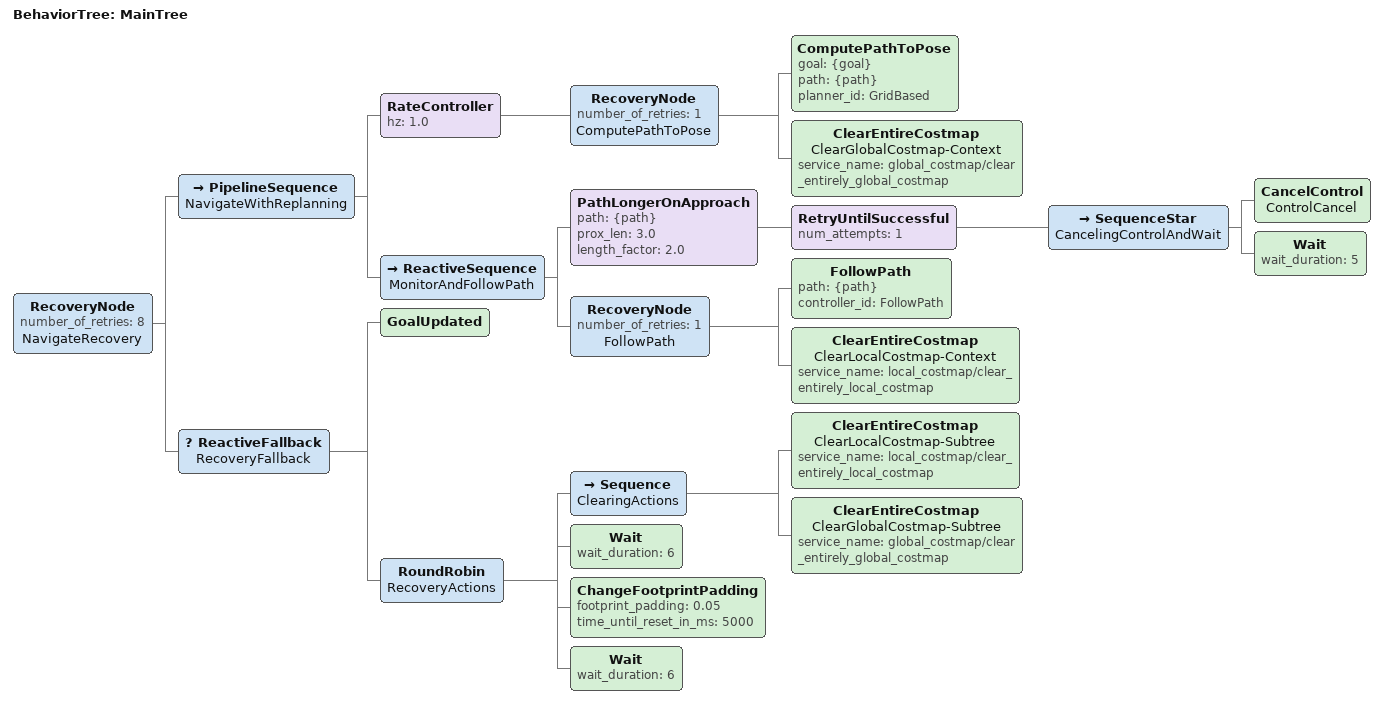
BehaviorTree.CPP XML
<root main_tree_to_execute="MainTree">
  <BehaviorTree ID="MainTree">
    <RecoveryNode number_of_retries="8" name="NavigateRecovery">
      <PipelineSequence name="NavigateWithReplanning">
        <RateController hz="1.0">
          <RecoveryNode number_of_retries="1" name="ComputePathToPose">
            <ComputePathToPose goal="{goal}" path="{path}" planner_id="GridBased"/>
            <ClearEntireCostmap name="ClearGlobalCostmap-Context" service_name="global_costmap/clear_entirely_global_costmap"/>
          </RecoveryNode>
        </RateController>
        <ReactiveSequence name="MonitorAndFollowPath">
          <PathLongerOnApproach path="{path}" prox_len="3.0" length_factor="2.0">
            <RetryUntilSuccessful num_attempts="1">
              <SequenceStar name="CancelingControlAndWait">
                <CancelControl name="ControlCancel"/>
                <Wait wait_duration="5"/>
              </SequenceStar>
            </RetryUntilSuccessful>
          </PathLongerOnApproach>
          <RecoveryNode number_of_retries="1" name="FollowPath">
            <FollowPath path="{path}" controller_id="FollowPath"/>
            <ClearEntireCostmap name="ClearLocalCostmap-Context" service_name="local_costmap/clear_entirely_local_costmap"/>
          </RecoveryNode>
        </ReactiveSequence>
      </PipelineSequence>
      <ReactiveFallback name="RecoveryFallback">
        <GoalUpdated/>
        <RoundRobin name="RecoveryActions">
          <Sequence name="ClearingActions">
            <ClearEntireCostmap name="ClearLocalCostmap-Subtree" service_name="local_costmap/clear_entirely_local_costmap"/>
            <ClearEntireCostmap name="ClearGlobalCostmap-Subtree" service_name="global_costmap/clear_entirely_global_costmap"/>
          </Sequence>
          <Wait wait_duration="6"/>
          <!-- TODO@Jacob: To what size should the footprint be reduced? -->
          <ChangeFootprintPadding footprint_padding="0.05" time_until_reset_in_ms="5000"/>
          <Wait wait_duration="6"/>
        </RoundRobin>
      </ReactiveFallback>
    </RecoveryNode>
  </BehaviorTree>
</root>
